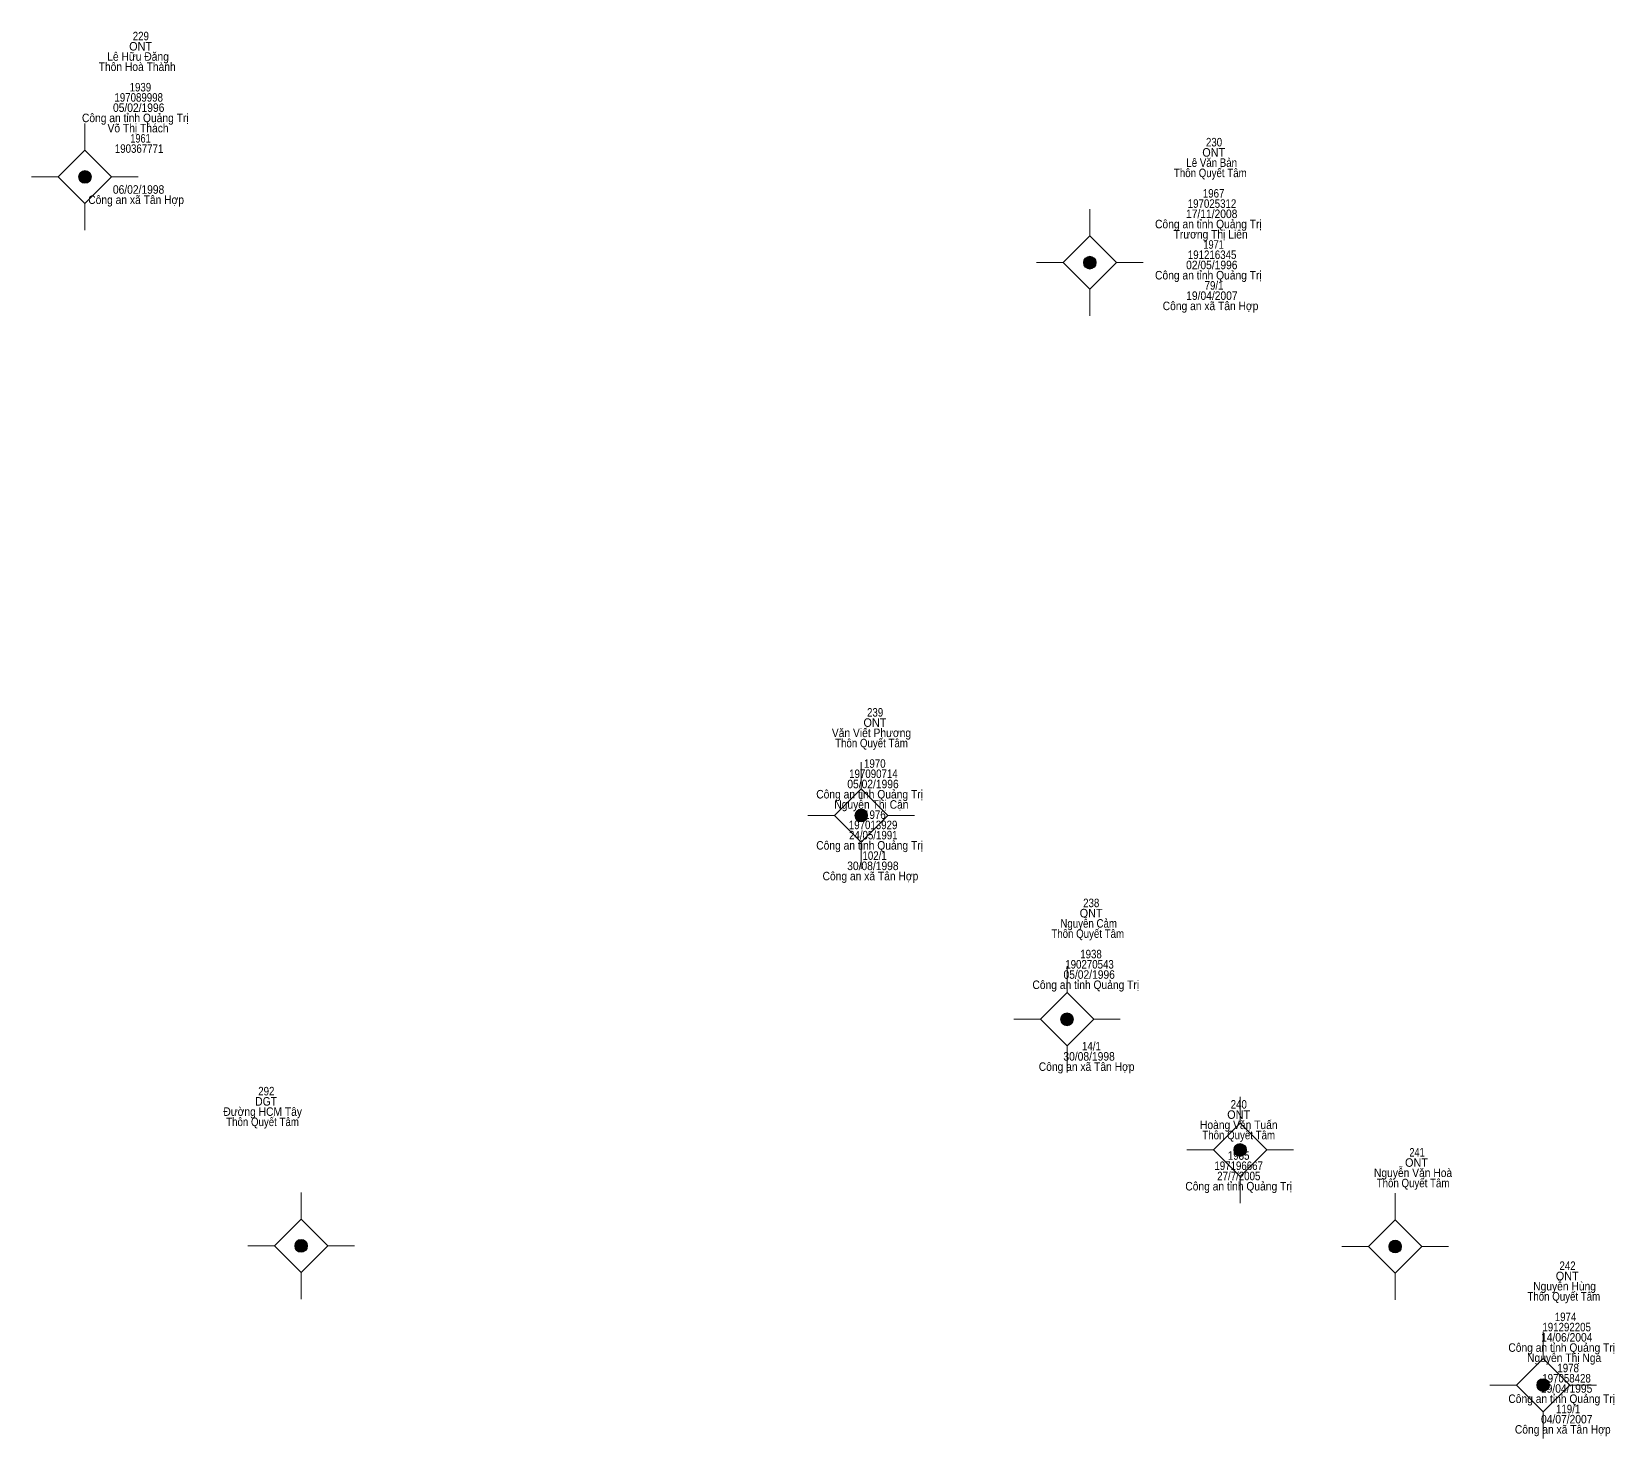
# Model space of a CAD drawing. Header units: metres. Extents: x 548452 to 551009, y 1840956 to 1844548.
# Drawn here: x 550488.5 to 550562.7, y 1841330.4 to 1841396.4 of the extents above; entities that cross this region are included whole.
import ezdxf
from ezdxf.enums import TextEntityAlignment as Align

# ---------------------------------------------------------------- set-up
doc = ezdxf.new("R2010")
doc.units = ezdxf.units.M
doc.header["$LTSCALE"] = 0.16
doc.layers.add('11', color=7, linetype='Continuous', lineweight=13)
doc.layers.add('15', color=7, linetype='Continuous')

msp = doc.modelspace()

# ---------------------------------------------------------------- hatches: boundary and pattern name
at = {"layer": '11'}
for points in [[(550491.3195, 1841389.57, 1), (550490.7195, 1841389.57, 1)], [(550538.4495, 1841385.55, 1), (550537.8495, 1841385.55, 1)], [(550527.7295, 1841359.61, 1), (550527.1295, 1841359.61, 1)], [(550537.3795, 1841350.05, 1), (550536.7795, 1841350.05, 1)], [(550545.4995, 1841343.92, 1), (550544.8995, 1841343.92, 1)], [(550501.4595, 1841339.42, 1), (550500.8595, 1841339.42, 1)], [(550552.7695, 1841339.39, 1), (550552.1695, 1841339.39, 1)], [(550559.7095, 1841332.89, 1), (550559.1095, 1841332.89, 1)]]:
    msp.add_hatch(color=256, dxfattribs=at).paths.add_polyline_path(points)

# ---------------------------------------------------------------- linework, layer by layer
for p, q in [((550491.02, 1841392.07), (550491.02, 1841390.82)), ((550489.77, 1841389.57), (550488.52, 1841389.57)), ((550493.52, 1841389.57), (550492.27, 1841389.57)), ((550491.02, 1841388.32), (550491.02, 1841387.07)), ((550538.15, 1841388.05), (550538.15, 1841386.8)), ((550536.9, 1841385.55), (550535.65, 1841385.55)), ((550540.65, 1841385.55), (550539.4, 1841385.55)), ((550538.15, 1841384.3), (550538.15, 1841383.05)), ((550527.43, 1841362.11), (550527.43, 1841360.86)), ((550526.18, 1841359.61), (550524.93, 1841359.61)), ((550529.93, 1841359.61), (550528.68, 1841359.61)), ((550527.43, 1841358.36), (550527.43, 1841357.11)), ((550537.08, 1841352.55), (550537.08, 1841351.3)), ((550535.83, 1841350.05), (550534.58, 1841350.05)), ((550539.58, 1841350.05), (550538.33, 1841350.05)), ((550537.08, 1841348.8), (550537.08, 1841347.55)), ((550545.2, 1841346.42), (550545.2, 1841345.17)), ((550543.95, 1841343.92), (550542.7, 1841343.92)), ((550547.7, 1841343.92), (550546.45, 1841343.92)), ((550545.2, 1841342.67), (550545.2, 1841341.42)), ((550501.16, 1841341.92), (550501.16, 1841340.67)), ((550552.47, 1841341.89), (550552.47, 1841340.64)), ((550499.91, 1841339.42), (550498.66, 1841339.42)), ((550503.66, 1841339.42), (550502.41, 1841339.42)), ((550551.22, 1841339.39), (550549.97, 1841339.39)), ((550554.97, 1841339.39), (550553.72, 1841339.39)), ((550501.16, 1841338.17), (550501.16, 1841336.92)), ((550552.47, 1841338.14), (550552.47, 1841336.89)), ((550559.41, 1841335.39), (550559.41, 1841334.14)), ((550558.16, 1841332.89), (550556.91, 1841332.89)), ((550561.91, 1841332.89), (550560.66, 1841332.89)), ((550559.41, 1841331.64), (550559.41, 1841330.39))]:
    msp.add_line(p, q, dxfattribs=at)
for points in [[(550491.02, 1841390.82), (550489.77, 1841389.57), (550491.02, 1841388.32), (550492.27, 1841389.57)], [(550538.15, 1841386.8), (550536.9, 1841385.55), (550538.15, 1841384.3), (550539.4, 1841385.55)], [(550527.43, 1841360.86), (550526.18, 1841359.61), (550527.43, 1841358.36), (550528.68, 1841359.61)], [(550537.08, 1841351.3), (550535.83, 1841350.05), (550537.08, 1841348.8), (550538.33, 1841350.05)], [(550545.2, 1841345.17), (550543.95, 1841343.92), (550545.2, 1841342.67), (550546.45, 1841343.92)], [(550501.16, 1841340.67), (550499.91, 1841339.42), (550501.16, 1841338.17), (550502.41, 1841339.42)], [(550552.47, 1841340.64), (550551.22, 1841339.39), (550552.47, 1841338.14), (550553.72, 1841339.39)], [(550559.41, 1841334.14), (550558.16, 1841332.89), (550559.41, 1841331.64), (550560.66, 1841332.89)]]:
    msp.add_lwpolyline(points, close=True, dxfattribs=at)
for centre in [(550491.0195, 1841389.57), (550538.1495, 1841385.55), (550527.4295, 1841359.61), (550537.0795, 1841350.05), (550545.1995, 1841343.92), (550501.1595, 1841339.42), (550552.4695, 1841339.39), (550559.4095, 1841332.89)]:
    msp.add_circle(centre, 0.3, dxfattribs=at)

# ---------------------------------------------------------------- texts
at = {"layer": '15'}
for s, width, p in [('229', 0.85, (550493.64, 1841395.98)), ('Lê Hữu Đăng', 0.9, (550493.51, 1841395.02)), ('ONT', 0.95, (550493.63, 1841395.5)), ('Thôn Hoà Thành', 0.9, (550493.47, 1841394.54)), ('1939', 0.85, (550493.62, 1841393.58)), ('05/02/1996', 0.9, (550493.54, 1841392.62)), ('197089998', 0.85, (550493.54, 1841393.1)), ('Công an tỉnh Quảng Trị', 0.9, (550493.38, 1841392.14)), ('Võ Thị Thách', 0.9, (550493.51, 1841391.66)), ('1961', 0.8, (550493.625, 1841391.18)), ('190367771', 0.85, (550493.56, 1841390.7)), ('ONT', 0.95, (550543.96, 1841390.52)), ('230', 0.85, (550543.975, 1841391)), ('Thôn Quyết Tâm', 0.85, (550543.8, 1841389.56)), ('Lê Văn Bản', 0.85, (550543.865, 1841390.04)), ('Công an xã Tân Hợp', 0.9, (550493.42, 1841388.3)), ('06/02/1998', 0.9, (550493.535, 1841388.78)), ('197025312', 0.85, (550543.88, 1841388.12)), ('1967', 0.85, (550543.955, 1841388.6)), ('17/11/2008', 0.9, (550543.865, 1841387.64)), ('Công an tỉnh Quảng Trị', 0.9, (550543.71, 1841387.16)), ('Trương Thị Liên', 0.9, (550543.815, 1841386.68)), ('1971', 0.8, (550543.955, 1841386.2)), ('02/05/1996', 0.9, (550543.87, 1841385.24)), ('191216345', 0.85, (550543.885, 1841385.72)), ('Công an tỉnh Quảng Trị', 0.9, (550543.71, 1841384.76)), ('19/04/2007', 0.9, (550543.875, 1841383.8)), ('79/1', 0.85, (550543.975, 1841384.28)), (' Công an xã Tân Hợp', 0.9, (550543.745, 1841383.32)), ('ONT', 0.95, (550528.07, 1841363.77)), ('239', 0.85, (550528.08, 1841364.25)), ('Văn Viết Phương', 0.9, (550527.91, 1841363.29)), ('Thôn Quyết Tâm', 0.85, (550527.91, 1841362.81)), ('197090714', 0.85, (550528, 1841361.37)), ('1970', 0.85, (550528.065, 1841361.85)), ('05/02/1996', 0.9, (550527.98, 1841360.89)), ('Công an tỉnh Quảng Trị', 0.9, (550527.82, 1841360.41)), ('Nguyễn Thị Cận', 0.9, (550527.905, 1841359.93)), ('1976', 0.85, (550528.07, 1841359.45)), ('24/05/1991', 0.85, (550527.995, 1841358.49)), ('197013929', 0.85, (550527.985, 1841358.97)), ('Công an tỉnh Quảng Trị', 0.9, (550527.82, 1841358.01)), ('30/08/1998', 0.9, (550527.975, 1841357.05)), ('102/1', 0.85, (550528.055, 1841357.53)), ('Công an xã Tân Hợp', 0.9, (550527.86, 1841356.57)), ('ONT', 0.95, (550538.21, 1841354.83)), ('238', 0.85, (550538.215, 1841355.31)), ('Nguyễn Cảm', 0.85, (550538.095, 1841354.35)), ('Thôn Quyết Tâm', 0.85, (550538.05, 1841353.87)), ('1938', 0.85, (550538.205, 1841352.91)), ('05/02/1996', 0.9, (550538.12, 1841351.95)), ('190270543', 0.85, (550538.135, 1841352.43)), ('Công an tỉnh Quảng Trị', 0.9, (550537.96, 1841351.47)), ('30/08/1998', 0.9, (550538.115, 1841348.11)), ('14/1', 0.85, (550538.225, 1841348.59)), ('Công an xã Tân Hợp', 0.9, (550538, 1841347.63)), ('DGT', 0.9, (550499.515, 1841346)), ('292', 0.85, (550499.525, 1841346.48)), ('240', 0.85, (550545.135, 1841345.86)), ('Đường HCM Tây', 0.9, (550499.355, 1841345.52)), ('Thôn Quyết Tâm', 0.85, (550499.35, 1841345.04)), ('ONT', 0.95, (550545.13, 1841345.38)), ('Hoàng Văn Tuấn', 0.9, (550545.135, 1841344.9)), ('Thôn Quyết Tâm', 0.85, (550545.13, 1841344.42)), ('241', 0.8, (550553.495, 1841343.61)), ('197196667', 0.85, (550545.13, 1841342.98)), ('1985', 0.85, (550545.13, 1841343.46)), ('ONT', 0.95, (550553.47, 1841343.13)), ('27/7/2005', 0.85, (550545.135, 1841342.5)), ('Nguyễn Văn Hoà', 0.9, (550553.31, 1841342.65)), ('Thôn Quyết Tâm', 0.85, (550553.31, 1841342.17)), ('Công an tỉnh Quảng Trị', 0.9, (550545.13, 1841342.02)), ('ONT', 0.95, (550560.54, 1841337.81)), ('242', 0.85, (550560.555, 1841338.29)), ('Thôn Quyết Tâm', 0.85, (550560.38, 1841336.85)), ('Nguyễn Hùng', 0.9, (550560.415, 1841337.33)), (' 191292205', 0.85, (550560.45, 1841335.41)), ('1974 ', 0.85, (550560.525, 1841335.89)), (' 14/06/2004', 0.9, (550560.45, 1841334.93)), (' Công an tỉnh Quảng Trị ', 0.9, (550560.28, 1841334.45)), ('Nguyễn Thị Nga', 0.9, (550560.395, 1841333.97)), (' 1978', 0.85, (550560.52, 1841333.49)), (' 19/04/1995', 0.9, (550560.445, 1841332.53)), (' 197058428', 0.85, (550560.445, 1841333.01)), (' Công an tỉnh Quảng Trị ', 0.9, (550560.28, 1841332.05)), (' 04/07/2007', 0.9, (550560.45, 1841331.09)), (' 119/1', 0.85, (550560.52, 1841331.57)), ('Công an xã Tân Hợp', 0.9, (550560.33, 1841330.61))]:
    msp.add_text(s, height=0.4, dxfattribs=dict(at, width=width)).set_placement(p, align=Align.CENTER)

doc.saveas('drawing.dxf')
